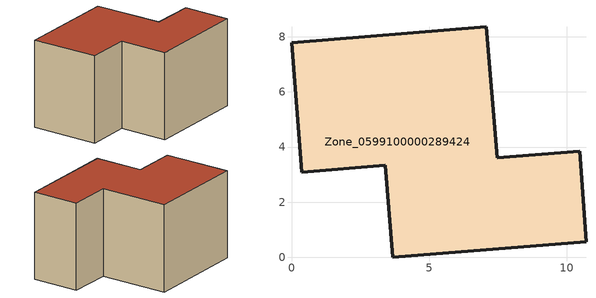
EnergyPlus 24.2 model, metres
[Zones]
Zone_0599100000289424
 floor ground (C_G): 3.4,3.34 0.38,3.08 0,7.79 7.07,8.37 7.47,3.61 10.46,3.85 10.69,0.56 3.68,0 z0
 wall outside (C_F): 7.07,8.37 0,7.79 0.38,3.08 3.4,3.34 3.68,0 10.69,0.56 10.46,3.85 7.47,3.61 7.07,8.37 z0:6.04
 roof outside (C_R): 3.68,0 10.69,0.56 10.46,3.85 7.47,3.61 7.07,8.37 0,7.79 0.38,3.08 3.4,3.34 z6.04
[BUILDING]
Pand.0599100000289424: North Axis=0; Terrain=City; Loads Convergence Tolerance Value=0.04; Temperature Convergence Tolerance Value=0.4; Solar Distribution=FullExterior; Maximum Number of Warmup Days=25; Minimum Number of Warmup Days=1
[Site:Location]
Rotterdam.The.Hague.AP_ZH_NLD Design_Conditions: Latitude=51.96; Longitude=4.45; Time Zone=1; Elevation=-4.5
[SITE:GROUNDTEMPERATURE:BUILDINGSURFACE]
18, 18, 18, 18, 18, 18, 18, 18, 18, 18, 18, 18
[MATERIAL] Thermal Absorptance=0.9; Solar Absorptance=0.7; Visible Absorptance=0.7
Name | Roughness | Thickness | Conductivity | Density | Specific Heat
G.TI.1946-1964 | MediumSmooth | 0.15 | 1 | 540 | 1210
F.TI.1946-1964 | Rough | 0.3 | 0.857143 | 1920 | 840
R.TI.1946-1964 | MediumRough | 0.2 | 0.277778 | 1500 | 1000
[CONSTRUCTION]
C_G: G.TI.1946-1964
C_F: F.TI.1946-1964
C_R: R.TI.1946-1964
[ZONE]
Zone_0599100000289424: Type=1; Multiplier=1; Ceiling Height=Autocalculate; Volume=Autocalculate; Floor Area=autocalculate; Part of Total Floor Area=Yes
[ZONEINFILTRATION:DESIGNFLOWRATE]
Infil_Zone_0599100000289424: Zone or ZoneList or Space or SpaceList=Zone_0599100000289424; Schedule=AlwaysOn; Design Flow Rate Calculation Method=Flow/Area; Flow Rate per Floor Area=0.003; Constant Term Coefficient=1; Temperature Term Coefficient=0; Velocity Term Coefficient=0; Velocity Squared Term Coefficient=0
[HVACTEMPLATE:ZONE:IDEALLOADSAIRSYSTEM]
Zone_0599100000289424: Maximum Heating Supply Air Temperature=50; Minimum Cooling Supply Air Temperature=13; Maximum Heating Supply Air Humidity Ratio=0.0156; Minimum Cooling Supply Air Humidity Ratio=0.0077; Heating Limit=NoLimit; Cooling Limit=NoLimit; Dehumidification Control Type=ConstantSensibleHeatRatio; Cooling Sensible Heat Ratio=0.7; Dehumidification Setpoint=60; Humidification Control Type=None; Humidification Setpoint=30; Outdoor Air Method=None; Outdoor Air Flow Rate per Person=0.00944; Outdoor Air Flow Rate per Zone Floor Area=0; Outdoor Air Flow Rate per Zone=0; Demand Controlled Ventilation Type=None; Outdoor Air Economizer Type=NoEconomizer; Heat Recovery Type=None; Sensible Heat Recovery Effectiveness=0.7; Latent Heat Recovery Effectiveness=0.65
[ZONECONTROL:THERMOSTAT]
ThermostatControl_Zone_0599100000289424: Zone or ZoneList=Zone_0599100000289424; Control Type Schedule=DualSetpointControlType; Control 1=Thermostat_Zone_0599100000289424; Temperature Difference Between Cutout And Setpoint=0
[THERMOSTATSETPOINT:DUALSETPOINT]
Thermostat_Zone_0599100000289424: Heating Setpoint Temperature Schedule=HeatingSetpoint_Zone_0599100000289424; Cooling Setpoint Temperature Schedule=CoolingSetpoint_Zone_0599100000289424
[SCHEDULE:COMPACT]
HeatingSetpoint_Zone_0599100000289424: Through: 12/31, For: AllDays, Until: 24:00, 21
CoolingSetpoint_Zone_0599100000289424: Through: 12/31, For: AllDays, Until: 24:00, 24
DualSetpointControlType: Through: 12/31, For: AllDays, Until: 24:00, 4
AlwaysOn: Through: 12/31, For: AllDays, Until: 24:00, 1
